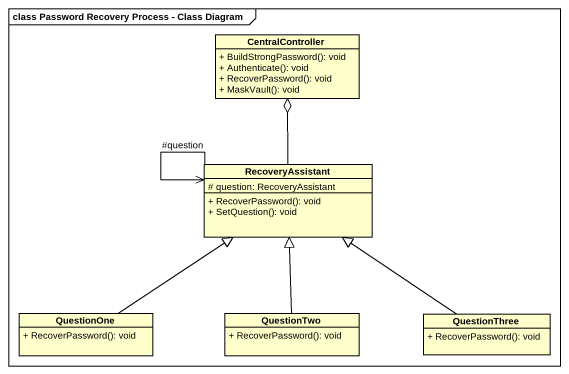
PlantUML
@startuml
mainframe class Password Recovery Process - Class Diagram
hide circle
hide empty members
skinparam classAttributeIconSize 0
class CentralController {
  + BuildStrongPassword(): void
  + Authenticate(): void
  + RecoverPassword(): void
  + MaskVault(): void
}
class RecoveryAssistant {
  # question: RecoveryAssistant
  + RecoverPassword(): void
  + SetQuestion(): void
}
class QuestionOne {
  + RecoverPassword(): void
}
class QuestionTwo {
  + RecoverPassword(): void
}
class QuestionThree {
  + RecoverPassword(): void
}
RecoveryAssistant -up-o CentralController
RecoveryAssistant --> RecoveryAssistant : #question
QuestionOne -up-|> RecoveryAssistant
QuestionTwo -up-|> RecoveryAssistant
QuestionThree -up-|> RecoveryAssistant
@enduml
